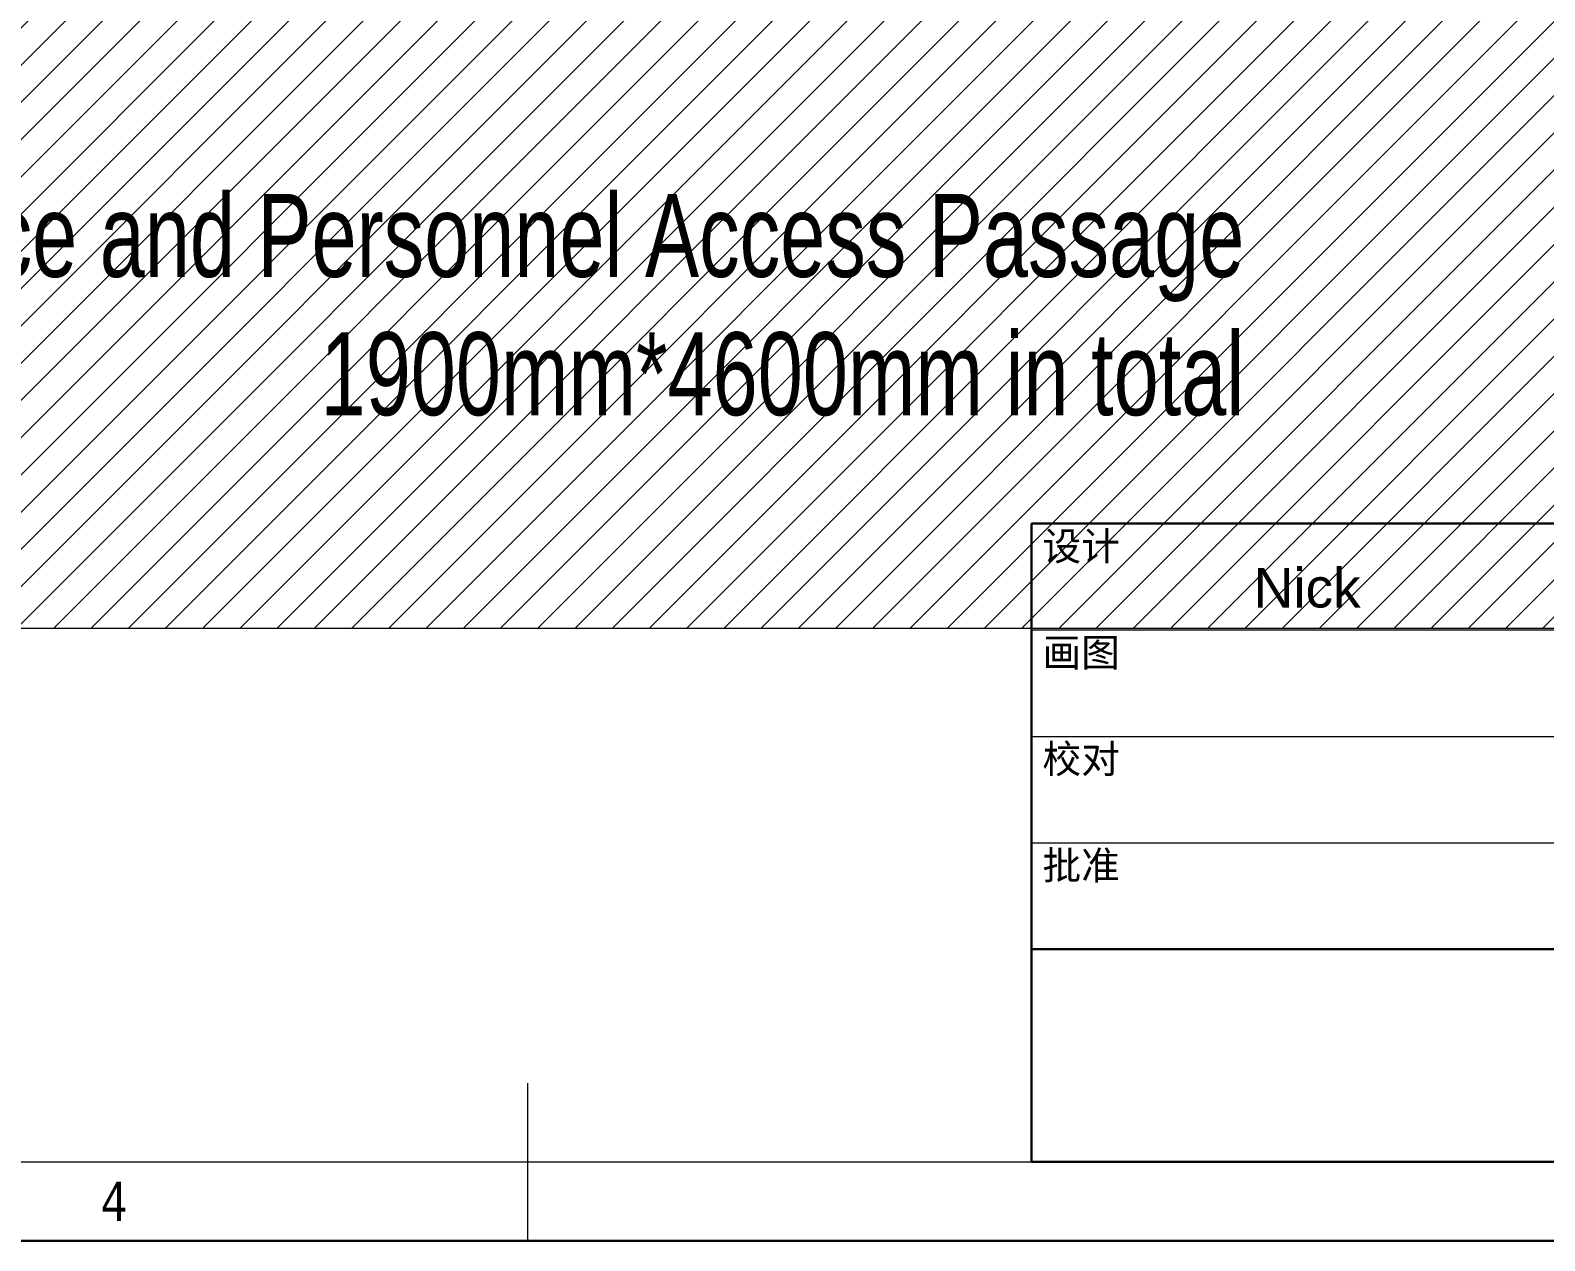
# Model space of a CAD drawing. Header units: millimetres. Extents: x 174875 to 182855, y -330615 to -324972.
# Drawn here: x 178266 to 180092, y -330615 to -329156 of the extents above; entities that cross this region are included whole.
import ezdxf

# ---------------------------------------------------------------- set-up
doc = ezdxf.new("R2010")
doc.units = ezdxf.units.MM
doc.header["$LTSCALE"] = 20
doc.layers.get('0').update_dxf_attribs({"lineweight": 15})
doc.layers.add('Dim', color=4, linetype='Continuous', lineweight=9)
doc.layers.add('细实线 @ 1', color=4, linetype='Continuous', lineweight=9)
doc.layers.add('FORMAT', color=7, linetype='Continuous')
doc.styles.add('.标注TY', font='txt.shx', dxfattribs={"width": 0.7, "bigfont": 'gbcbig.shx'})
doc.styles.add('AFASTD', font='monotxt.shx', dxfattribs={"width": 0.8, "bigfont": 'extfont.shx'})
doc.styles.get("Standard").update_dxf_attribs({"font": 'arial.ttf', "width": 0.7})
doc.styles.add('宋体 1.8', font='', dxfattribs={"height": 1.8})
doc.styles.add('宋体 2.5', font='', dxfattribs={"height": 2.5})
doc.styles.get('宋体 1.8').set_extended_font_data('SimSun')
doc.styles.get('宋体 2.5').set_extended_font_data('SimSun')
doc.dimstyles.new('.60号字体TY$0', dxfattribs={"dimtxt": 60, "dimasz": 30, "dimexe": 5, "dimexo": 0.5, "dimgap": 5, "dimtad": 1, "dimdsep": 46, "dimtxsty": '.标注TY', "dimblk": 'CLOSEDBLANK', "dimcen": 2.5, "dimclrd": 256, "dimclre": 256, "dimclrt": 256, "dimadec": 0, "dimazin": 0, "dimtfac": 1, "dimtmove": 0, "dimatfit": 3, "dimldrblk": 'CLOSEDBLANK', "dimfxl": 1, "dimlwd": -1, "dimlwe": -1, "dimarcsym": 0})

# ---------------------------------------------------------------- blocks, each defined once
blk = doc.blocks.new('_ClosedBlank')
at = {"color": 0, "linetype": 'ByBlock', "lineweight": -2}
for p, q in [((-1, 0.167), (0, 0)), ((-1, 0.167), (-1, -0.167)), ((0, 0), (-1, -0.167))]:
    blk.add_line(p, q, dxfattribs=at)
blk = doc.blocks.new('*D102')
at = {"layer": 'Defpoints', "color": 0, "transparency": 16777216}
for p in [(181286.8, -327828), (176761.8, -329876.8), (181286.8, -329876.8)]:
    blk.add_point(p, dxfattribs=at)
at = {"layer": 'Dim', "transparency": 16777216}
for p, q in [((176761.8, -329876.3), (176761.8, -327823)), ((176791.8, -327828), (181256.8, -327828)), ((181286.8, -329876.3), (181286.8, -327823))]:
    blk.add_line(p, q, dxfattribs=at)
at = {"layer": 'Dim', "transparency": 16777216, "xscale": 30, "yscale": 30, "zscale": 30, "rotation": 180}
blk.add_blockref('_ClosedBlank', (176761.8, -327828), dxfattribs=at)
at = {"layer": 'Dim', "transparency": 16777216, "xscale": 30, "yscale": 30, "zscale": 30}
blk.add_blockref('_ClosedBlank', (181286.8, -327828), dxfattribs=at)
at = {"layer": 'Dim', "transparency": 16777216, "insert": (179024.3, -327793), "char_height": 60, "attachment_point": 5, "style": '.标注TY'}
blk.add_mtext('4525', dxfattribs=at)

msp = doc.modelspace()

# ---------------------------------------------------------------- hatches: boundary and pattern name
at = {"transparency": 33554534}
h = msp.add_hatch(dxfattribs=at)
h.set_pattern_fill('ANSI31', color=253, scale=10, angle=180)
h.set_pattern_definition([(225, (597.67, 4166.582), (22.4506403, -22.4506403), [])])
h.paths.add_polyline_path([(181304.377, -328918.371), (181304.377, -328890.783), (181293.122, -328890.783), (179661.441, -328890.783), (177804.377, -328890.783), (176765.318, -328876.778), (176761.842, -329876.839), (181304.377, -329876.839)])

# ---------------------------------------------------------------- linework, layer by layer
at = {"lineweight": 9}
msp.add_lwpolyline([(174970.197, -330520.419), (182760.197, -330520.419), (182760.197, -325067.419), (174970.197, -325067.419)], close=True, dxfattribs=at)
at = {"layer": 'Dim'}
msp.add_lwpolyline([(176761.842, -328876.839), (176761.842, -329876.839), (181286.842, -329876.839), (181286.842, -328876.839)], close=True, dxfattribs=at)
at = {"layer": 'FORMAT', "lineweight": 30}
for p, q in [((179473.186, -329750.919), (179473.186, -330520.419)), ((179473.186, -329750.919), (182760.197, -329750.919)), ((179473.186, -330263.919), (180138.197, -330263.919)), ((179473.186, -330520.419), (182760.197, -330520.419))]:
    msp.add_line(p, q, dxfattribs=at)
at = {"layer": 'FORMAT', "lineweight": 9}
for p, q in [((179473.186, -329879.169), (181487.197, -329879.169)), ((179473.186, -330007.419), (181487.197, -330007.419)), ((179473.186, -330135.669), (181487.197, -330135.669)), ((178865.197, -330425.419), (178865.197, -330615.419))]:
    msp.add_line(p, q, dxfattribs=at)
at = {"layer": 'FORMAT', "lineweight": 30}
msp.add_lwpolyline([(174875.197, -330615.419), (182855.197, -330615.419), (182855.197, -324972.419), (174875.197, -324972.419)], close=True, dxfattribs=at)

# ---------------------------------------------------------------- texts
at = {"insert": (179805.691, -329828.74), "char_height": 47.5, "width": 258.59312, "attachment_point": 5, "style": '宋体 2.5'}
msp.add_mtext('{\\fArial|b0|i0|c0|p34;Nick}', dxfattribs=at)
at = {"layer": 'Dim', "color": 0, "insert": (178366.447, -330567.919), "char_height": 47.5, "width": 3.13149, "attachment_point": 5, "style": 'AFASTD'}
msp.add_mtext('{\\Fmonotxt,extfont|c134;4}', dxfattribs=at)
at = {"layer": 'FORMAT', "char_height": 34.2, "attachment_point": 1, "style": '宋体 1.8'}
for s, insert in [('设计', (179486.486, -329761.042)), ('画图', (179486.486, -329889.292)), ('校对', (179486.486, -330017.542)), ('批准', (179486.486, -330145.792))]:
    msp.add_mtext(s, dxfattribs=dict(at, insert=insert))
at = {"layer": '细实线 @ 1', "insert": (179729.933, -329621.722), "char_height": 100, "width": 2479.73712, "attachment_point": 9}
msp.add_mtext('{\\C7;Maintenance and Personnel Access Passage^J1900mm*4600mm in total }', dxfattribs=at)

# ---------------------------------------------------------------- dimensions: what is measured, and where the dimension line sits
at = {"layer": 'Dim'}
dim = msp.add_linear_dim(base=(181286.842, -327827.986), p1=(176761.842, -329876.839), p2=(181286.842, -329876.839), dimstyle='.60号字体TY$0', override={"dimarcsym": 1}, dxfattribs=at)
dim.commit()
dim.dimension.update_dxf_attribs({"geometry": '*D102', "text_midpoint": (179024.342, -327792.986)})

doc.saveas('drawing.dxf')
